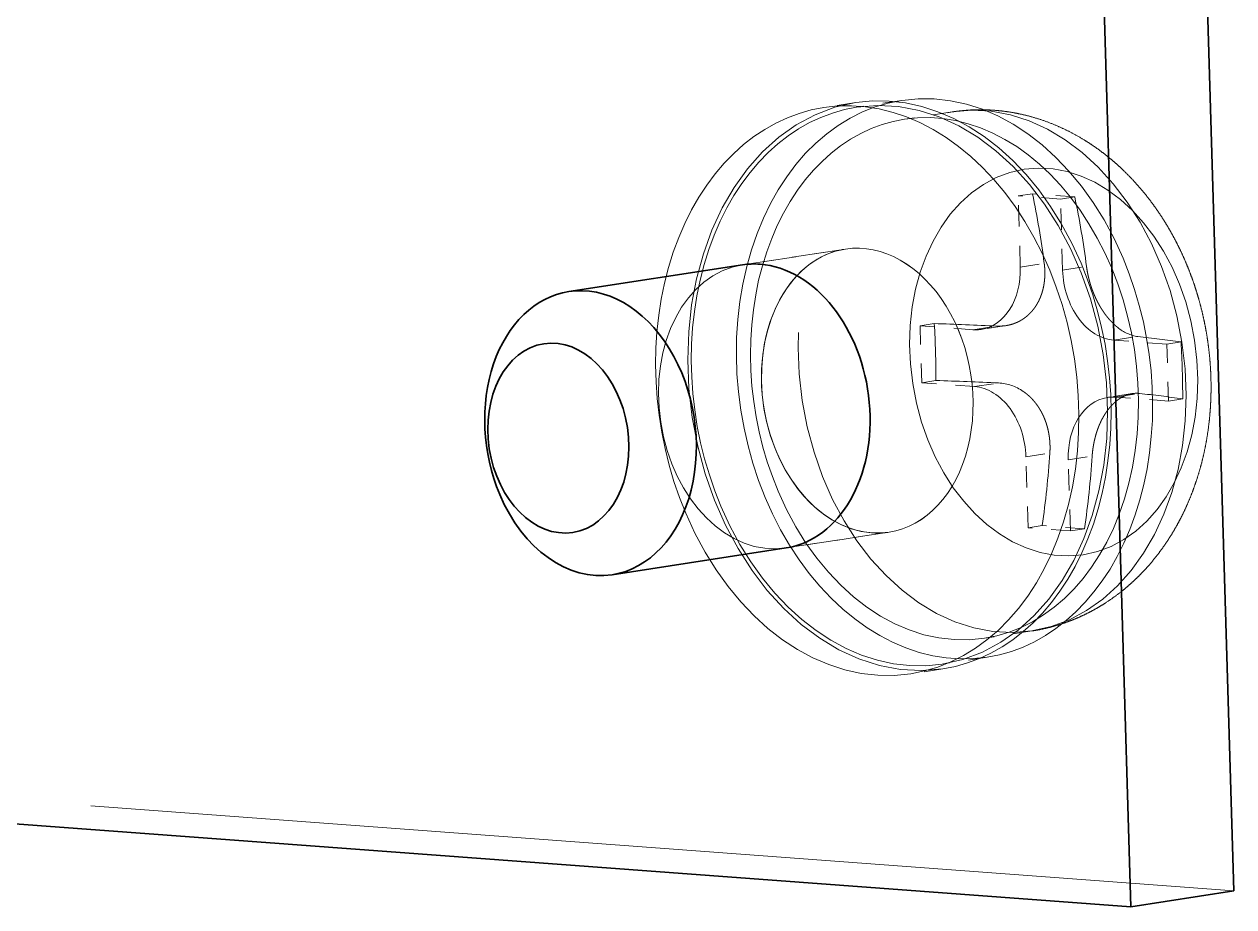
# Model space of a CAD drawing. Extents: x 23 to 417, y 3 to 294.
# Drawn here: x 381.37 to 387.7, y 105.83 to 110.45 of the extents above; entities that cross this region are included whole.
import ezdxf

# ---------------------------------------------------------------- set-up
doc = ezdxf.new("R2010")
doc.units = 0
doc.linetypes.add('DASHED', pattern=[15, 12, -3])
doc.layers.get('0').update_dxf_attribs({"lineweight": 13})

# ---------------------------------------------------------------- blocks, each defined once
blk = doc.blocks.new('BLOCK3535')
at = {"color": 7, "lineweight": 35}
for p, q in [((70.873595123726, -52.83130942514593), (67.97748894524264, 44.9895759430743)), ((69.79528294603904, -52.99696835529077), (66.89917676755567, 44.82391701292946)), ((69.79528294604904, -52.99696835529151), (-49.79248768412033, -44.09180151424972))]:
    blk.add_line(p, q, dxfattribs=at)
at = {"color": 7, "linetype": 'DASHED', "lineweight": 13}
blk.add_line((70.873595123736, -52.83130942514668), (-48.71417550643338, -43.92614258410489), dxfattribs=at)
at = {"color": 7, "linetype": 'DASHED', "lineweight": 13, "ltscale": 0.008523147600781423}
for p, q in [((66.91681059991637, -44.57398556113645), (66.57983804438919, -44.62575397680672)), ((67.82834267676003, -50.50434044853189), (67.49137012123285, -50.55610886420216))]:
    blk.add_line(p, q, dxfattribs=at)
at = {"color": 7, "linetype": 'DASHED', "lineweight": 13, "ltscale": 0.0119326111966365}
blk.add_line((67.39617454257198, -44.55091630010796), (66.92440487749259, -44.6233933244883), dxfattribs=at)
at = {"color": 7, "linetype": 'DASHED', "lineweight": 13, "ltscale": 0.01259953045010067}
for p, q in [((67.9246978618018, -44.67207885769457), (67.42656076819759, -44.74860665706427)), ((68.76026893224181, -50.10823750447372), (68.2621318386376, -50.18476530384342))]:
    blk.add_line(p, q, dxfattribs=at)
at = {"color": 7, "linetype": 'DASHED', "lineweight": 13, "ltscale": 0.003768777890188778}
blk.add_line((68.61604949899422, -45.55178023263964), (68.76505251716966, -45.52888919877203), dxfattribs=at)
at = {"color": 7, "linetype": 'DASHED', "lineweight": 13, "ltscale": 0.01110315550867195}
for p, q in [((69.05894945128797, -45.58476101276693), (68.61604949899423, -45.55178023263966)), ((69.16185677742679, -49.06063003599635), (68.71895682513305, -49.02764925586908))]:
    blk.add_line(p, q, dxfattribs=at)
at = {"color": 7, "linetype": 'DASHED', "lineweight": 13, "ltscale": 0.01862888591668135}
for p, q in [((68.63810106888111, -46.29660930904596), (68.61604949899423, -45.55178023263964)), ((69.08100102117487, -46.32959008917325), (69.05894945128799, -45.58476101276693))]:
    blk.add_line(p, q, dxfattribs=at)
at = {"color": 7, "linetype": 'DASHED', "lineweight": 13, "ltscale": 0.01110315550867058}
blk.add_line((69.20795246946335, -45.56186997889934), (68.76505251716966, -45.52888919877203), dxfattribs=at)
at = {"color": 7, "linetype": 'DASHED', "lineweight": 13, "ltscale": 0.003768777890186671}
blk.add_line((69.05894945128799, -45.58476101276693), (69.20795246946335, -45.56186997889932), dxfattribs=at)
at = {"color": 7, "linetype": 'DASHED', "lineweight": 13, "ltscale": 0.02727407232248923}
for p, q in [((66.80772106360013, -46.10834269865558), (65.72940888591359, -46.27400162880034)), ((67.26348710202194, -49.0735201423533), (66.1851749243354, -49.23917907249806))]:
    blk.add_line(p, q, dxfattribs=at)
at = {"color": 7, "linetype": 'DASHED', "lineweight": 13, "ltscale": 0.02727407232249933}
for p, q in [((65.72964403152176, -46.27396550516414), (66.8079562092087, -46.10830657501931)), ((66.18493977871154, -49.23921519612285), (67.26325195639848, -49.07355626597802))]:
    blk.add_line(p, q, dxfattribs=at)
at = {"color": 7, "lineweight": 35, "ltscale": 0.04602479248868735}
blk.add_line((65.72940888591359, -46.27400162880035), (63.90976517340773, -46.55354983097784), dxfattribs=at)
at = {"color": 7, "linetype": 'DASHED', "lineweight": 13, "ltscale": 0.006336406447305284}
for p, q in [((68.63810106888111, -46.29660930904596), (68.88861826903046, -46.25812285566226)), ((68.15957729833923, -47.54915468192986), (68.41009449848858, -47.51066822854617)), ((69.13980520753991, -48.31580095959006), (69.39032240768925, -48.27731450620636))]:
    blk.add_line(p, q, dxfattribs=at)
at = {"color": 7, "linetype": 'DASHED', "lineweight": 13, "ltscale": 0.006336397671918004}
blk.add_line((69.0810098806059, -46.32959078521442), (69.33152673381011, -46.29110438513122), dxfattribs=at)
at = {"color": 7, "linetype": 'DASHED', "lineweight": 13, "ltscale": 0.003768712560327195}
blk.add_line((67.58827861828959, -46.91208779962405), (67.73727905357296, -46.88919716256093), dxfattribs=at)
at = {"color": 7, "linetype": 'DASHED', "lineweight": 13, "ltscale": 0.01387977715581636}
for p, q in [((68.14193677748204, -46.95331624844061), (67.58827861828959, -46.91208779962405)), ((70.18962768753352, -47.7003234621173), (69.63596952834106, -47.65909501330073))]:
    blk.add_line(p, q, dxfattribs=at)
at = {"color": 7, "linetype": 'DASHED', "lineweight": 13, "ltscale": 0.01490248777048304}
for p, q in [((67.60591913914678, -47.5079262331133), (67.58827861828959, -46.91208779962405)), ((70.18962768753352, -47.7003234621173), (70.17198716667633, -47.10448502862805))]:
    blk.add_line(p, q, dxfattribs=at)
at = {"color": 7, "linetype": 'DASHED', "lineweight": 13, "ltscale": 0.006336407186093458}
for p, q in [((68.14193677748204, -46.95331624844062), (68.39245400684024, -46.91482979056962)), ((69.61832900748388, -47.06325657981149), (69.86884623684207, -47.02477012194048))]:
    blk.add_line(p, q, dxfattribs=at)
at = {"color": 7, "linetype": 'DASHED', "lineweight": 13, "ltscale": 0.006601186896492466}
blk.add_line((68.48857620805882, -46.90992643822831), (68.22759060431622, -46.9500211279888), dxfattribs=at)
at = {"color": 7, "linetype": 'DASHED', "lineweight": 13, "ltscale": 0.01387977715581706}
for p, q in [((70.17198716667636, -47.10448502862805), (69.61832900748388, -47.06325657981148)), ((68.15957729833923, -47.54915468192986), (67.60591913914675, -47.5079262331133))]:
    blk.add_line(p, q, dxfattribs=at)
at = {"color": 7, "linetype": 'DASHED', "lineweight": 13, "ltscale": 0.003768712560330004}
blk.add_line((70.17198716667633, -47.10448502862805), (70.32098760195981, -47.08159439156493), dxfattribs=at)
at = {"color": 7, "linetype": 'DASHED', "lineweight": 13, "ltscale": 0.003768711805104041}
for p, q in [((67.60591913914676, -47.5079262331133), (67.75491954457151, -47.4850356006373)), ((70.18962768753352, -47.7003234621173), (70.33862809295826, -47.6774328296413))]:
    blk.add_line(p, q, dxfattribs=at)
at = {"color": 7, "linetype": 'DASHED', "lineweight": 13, "ltscale": 0.006596900087878695}
blk.add_line((69.81113179081538, -47.62232048172446), (69.55031567205984, -47.66238914065411), dxfattribs=at)
at = {"color": 7, "linetype": 'DASHED', "lineweight": 13, "ltscale": 0.006336397581652722}
blk.add_line((69.63596988116618, -47.65910693056597), (69.88648673080164, -47.62062053103102), dxfattribs=at)
at = {"color": 7, "linetype": 'DASHED', "lineweight": 13, "ltscale": 0.006336397611742141}
blk.add_line((68.69689639653353, -48.28281950768778), (68.94741324735861, -48.24433310797006), dxfattribs=at)
at = {"color": 7, "linetype": 'DASHED', "lineweight": 13, "ltscale": 0.018628885916681}
for p, q in [((68.71895682513303, -49.02764925586908), (68.69690525524615, -48.28282017946277)), ((69.16185677742679, -49.06063003599636), (69.13980520753991, -48.31580095959006))]:
    blk.add_line(p, q, dxfattribs=at)
at = {"color": 7, "linetype": 'DASHED', "lineweight": 13, "ltscale": 0.003768777890185968}
for p, q in [((68.71895682513303, -49.02764925586908), (68.86795984330837, -49.00475822200147)), ((69.1618567774268, -49.06063003599637), (69.31085979560214, -49.03773900212876))]:
    blk.add_line(p, q, dxfattribs=at)
at = {"color": 7, "linetype": 'DASHED', "lineweight": 13, "ltscale": 0.01110315550866988}
blk.add_line((69.31085979560214, -49.03773900212876), (68.86795984330848, -49.00475822200146), dxfattribs=at)
at = {"color": 7, "lineweight": 35, "ltscale": 0.04602479248868759}
blk.add_line((66.1851749243354, -49.23917907249806), (64.36553121182953, -49.51872727467557), dxfattribs=at)
at = {"color": 7, "linetype": 'DASHED', "lineweight": 13, "ltscale": 0.01193261119663645}
blk.add_line((68.29251806426322, -50.38245566079972), (67.82074839918383, -50.45493268518005), dxfattribs=at)
at = {"color": 7, "lineweight": 35, "ltscale": 0.02727407232249933}
blk.add_line((70.87359512372598, -52.83130942514595), (69.79528294603904, -52.99696835529078), dxfattribs=at)
at = {"color": 7, "linetype": 'DASHED', "lineweight": 13}
for centre, radius, start, end in [((59.56802345355118, -47.46191473060684), 9.397992184867217, 7.359238943129299, 11.86962038299033), ((60.01092340596861, -47.49489551071468), 9.397992184742142, 7.359238943108324, 11.86962038302941), ((66.55089080848835, -85.63293101885085), 38.76188341677571, 87.27687214964905, 88.24606979238641), ((57.86959862924459, -47.47938575447798), 9.885318607862867, 359.9672532326109, 3.422798282752907), ((68.41627903631628, -46.43447809325978), 0.4809219894479219, 267.1603453067445, 278.6462211342124), ((69.93061867479335, -46.6103006516029), 0.419559189353775, 229.5187684591967, 261.5226912622456), ((68.4740785313223, -59.96594288664363), 13.01608181835304, 81.84249710087192, 83.84854718142732), ((60.45330717763783, -47.67178298348196), 9.885318607856394, 359.9672532326108, 3.422798282755024), ((66.56853131638641, -86.22876922384475), 38.7618831832859, 87.27687215727993, 88.24606980680964), ((68.38404358260487, -48.00778578772756), 0.4978798710217542, 55.28588651427413, 87.00015909091313), ((69.85528628640233, -47.90763772941774), 0.2887102601897054, 83.79597544125234, 98.79706846044016), ((68.49171903470838, -60.56178118679811), 13.01608168006378, 81.84249706870176, 83.84854716778837), ((58.58917922217204, -47.54633867378502), 10.38173221649474, 351.9244100984848, 356.1449251634639), ((59.0320791744737, -47.57931945391298), 10.38173221648681, 351.9244100984823, 356.1449251634647)]:
    blk.add_arc(centre, radius, start, end, dxfattribs=at)
for centre, major_axis, ratio, start_param, end_param in [((68.34248352050781, -47.39015960693359), (-0.4175779521465302, 2.718111276626587), 0.7314903361233864, 1.90359307856341, 8.186778385742993), ((67.37257385253906, -47.53916168212891), (-0.4555395841598511, 2.965212345123291), 0.7314903361233864, 5.045185732153207, 6.283289708754302), ((67.37257385253906, -47.53916168212891), (-0.447949081659317, 2.915803909301758), 0.7314903361233865, 3.141697055164509, 6.283289708754301), ((67.84434509277344, -47.4666862487793), (-0.447949081659317, 2.915803909301758), 0.7314903361233865, 5.04518573215321, 6.283289708754301), ((67.37257385253906, -47.53916168212891), (-0.4555395841598511, 2.965212345123291), 0.7314903361233864, 0.0001044015747166447, 3.141697055164503), ((67.84434509277344, -47.4666862487793), (-0.447949081659317, 2.915803909301758), 0.7314903361233865, 0.0001044015747150995, 3.141697055164509), ((67.03560638427734, -47.5909309387207), (-0.4555395841598511, 2.965212345123291), 0.7314903361233864, 3.141697055164505, 6.283289708754301), ((67.03560638427734, -47.5909309387207), (-0.4555395841598511, 2.965212345123291), 0.7314903361233864, 0.0001044015747166447, 1.90359307856341), ((67.37257385253906, -47.53916168212891), (-0.447949081659317, 2.915803909301758), 0.7314903361233865, 0.0001044015747155137, 1.90359307856341), ((67.84434509277344, -47.4666862487793), (-0.4175779521465302, 2.718111276626587), 0.7314903361233864, 3.141697055164504, 6.283289708754301), ((67.84434509277344, -47.4666862487793), (-0.4175779521465302, 2.718111276626587), 0.7314903361233864, 0.0001044015747162129, 1.90359307856341), ((68.98712158203125, -47.29112243652344), (-0.3100200295448303, 2.017991781234741), 0.7314903361233863, 1.903593078563416, 8.186778385743002), ((67.03560638427734, -47.5909309387207), (-0.2277697920799255, 1.482606172561646), 0.7314903361233862, 3.141697055164505, 6.283289708754299), ((67.03560638427734, -47.5909309387207), (0.2277697920799255, -1.482606172561646), 0.731490336123387, 6.283072887356823, 9.424665540946618), ((67.03560638427734, -47.5909309387207), (0.2277697920799255, -1.482606172561646), 0.731490336123387, 3.141480233767032, 6.115982058948109), ((67.03560638427734, -47.5909309387207), (-0.2277697920799255, 1.482606172561646), 0.7314903361233862, 0.0001044015747119771, 1.903593078563411), ((67.84434509277344, -47.4666862487793), (-0.447949081659317, 2.915803909301758), 0.7314903361233865, 3.141697055164509, 5.04518573215321), ((65.95729064941406, -47.756591796875), (0.2277697920799255, -1.482606172561646), 0.731490336123387, 3.141480233767032, 6.283072887356823), ((67.37257385253906, -47.53916168212891), (-0.4555395841598511, 2.965212345123291), 0.7314903361233864, 3.141697055164505, 5.045185732153207), ((68.12135314941406, -46.25812911987305), (-0.1062925681471825, 0.6918828487396239), 0.7314903361233863, 3.141480233658315, 4.545185749606415), ((69.59774780273438, -46.36806869506836), (-0.1062925681471825, 0.6918828487396239), 0.7314903361233863, 1.403593130923262, 2.974389492624779), ((68.12135314941406, -46.25812911987305), (-0.1062925681471825, 0.6918828487396239), 0.7314903361233863, 2.974389492624779, 3.141480233658315), ((68.18016052246094, -48.24433898925781), (-0.1062925681471825, 0.6918828487396239), 0.7314903361233863, 4.545185749606415, 6.115982233481055), ((69.65654754638672, -48.35428237915039), (-0.1062925681471825, 0.6918828487396239), 0.7314903361233863, 6.283072887336925, 7.686778438102849), ((69.65654754638672, -48.35428237915039), (-0.1062925681471825, 0.6918828487396239), 0.7314903361233863, 6.115982058948108, 6.283072887336925), ((67.03560638427734, -47.5909309387207), (-0.2277697920799255, 1.482606172561646), 0.7314903361233862, 1.903593078563415, 3.141697055164505), ((67.84434509277344, -47.4666862487793), (-0.4175779521465302, 2.718111276626587), 0.7314903361233864, 1.903593078563415, 3.141697055164504), ((67.03560638427734, -47.5909309387207), (-0.4555395841598511, 2.965212345123291), 0.7314903361233864, 1.903593078563414, 3.141697055164505), ((67.37257385253906, -47.53916168212891), (-0.447949081659317, 2.915803909301758), 0.7314903361233865, 1.903593078563413, 3.141697055164509), ((67.03560638427734, -47.5909309387207), (0.2277697920799255, -1.482606172561646), 0.731490336123387, 6.115982058948109, 6.283072887356823)]:
    blk.add_ellipse(centre, major_axis=major_axis, ratio=ratio, start_param=start_param, end_param=end_param, dxfattribs=at)
at = {"color": 7, "lineweight": 35}
for centre, major_axis, ratio, start_param, end_param in [((65.95729064941406, -47.756591796875), (0.2277697920799255, -1.482606172561646), 0.731490336123387, 2.974389405358316, 3.141480233767032), ((65.95729064941406, -47.756591796875), (0.2277697920799255, -1.482606172561646), 0.731490336123387, 6.283072887356823, 9.257574712537902), ((64.13764953613281, -48.03614044189453), (-0.2277697920799255, 1.482606172561646), 0.7314903361233862, 0.0001044015747119771, 1.903593078563415), ((64.13764953613281, -48.03614044189453), (-0.2277697920799255, 1.482606172561646), 0.7314903361233862, 3.141697055164505, 6.283289708754299), ((63.80067443847656, -48.08790588378906), (-0.1518465280532837, 0.988404095172882), 0.7314903361233863, 1.903593078563413, 8.186778385742999), ((64.13764953613281, -48.03614044189453), (-0.2277697920799255, 1.482606172561646), 0.7314903361233862, 1.903593078563415, 3.141697055164505)]:
    blk.add_ellipse(centre, major_axis=major_axis, ratio=ratio, start_param=start_param, end_param=end_param, dxfattribs=at)
at = {"color": 7, "linetype": 'DASHED', "lineweight": 13}
for points, degree, knots in [([(67.92469786180182, -44.67207885769456), (67.93234301952509, -44.67090416842203), (67.96973279041367, -44.66538303452462), (68.037157315449, -44.65744119799834), (68.12716812742508, -44.65106287912537), (68.21740872234183, -44.6488686506472), (68.28496329529229, -44.65035174808821), (68.35028987793949, -44.65365987197693), (68.41340259940719, -44.65856455484688), (68.49671410068268, -44.66860669998294), (68.57959540483202, -44.68215679918004), (68.66480729522937, -44.69976846175645), (68.76401361473141, -44.7248214276055), (68.8764290240173, -44.75978247132029), (68.99262017676585, -44.80397939125037), (69.1009605816152, -44.85237453426519), (69.20424486356376, -44.9050539626471), (69.29677905881118, -44.9585458401844), (69.37911745338536, -45.01124784837633), (69.44957564487792, -45.06007362735517), (69.51835340752594, -45.11149815491567), (69.58229296453892, -45.16293251547625), (69.64162384323907, -45.21391027588515), (69.70179199763875, -45.26877740184788), (69.76526652434907, -45.33064329650301), (69.8287235273847, -45.39719243661407), (69.8874281539472, -45.46306812227261), (69.94167006945392, -45.52787460620546), (69.9940147431573, -45.5944391735775), (70.04428028181142, -45.66246808730704), (70.09246536869483, -45.73186447001127), (70.1385722216614, -45.80253698894798), (70.18273149597387, -45.87462549796416), (70.22398244000765, -45.94641412193846), (70.26246150450469, -46.01773329351533), (70.29986388189238, -46.09150758178375), (70.33679411054075, -46.16948760103392), (70.3608760683938, -46.22428661012019), (70.3725410700423, -46.25187039141429)], 3, [0, 0, 0, 0, 0.02320454324406371, 0.1133845319676888, 0.2035882557060304, 0.2938193288731681, 0.3840921350491563, 0.4062184800940792, 0.4900498759524834, 0.5739353135623314, 0.6578902623996105, 0.7419201854511267, 0.8348988073572473, 0.9647519890436641, 1.094858808998666, 1.207602514827024, 1.320568489530243, 1.442539745619238, 1.528086404890934, 1.613789299636504, 1.69964859681446, 1.785663376179934, 1.859916055004976, 1.934284563590324, 2.029915381793243, 2.125762427985264, 2.210086224972724, 2.29458546785856, 2.379254422370101, 2.464089373358067, 2.548301704002414, 2.632672827459039, 2.717202922762095, 2.801884201223453, 2.881029604589968, 2.960288512184195, 3.050000015994821, 3.13984079453342, 3.13984079453342, 3.13984079453342, 3.13984079453342]), ([(68.48857620805882, -46.9099264382283), (68.54620103183383, -46.90106965599024), (68.58205807289384, -46.88624697036418), (68.61048266611989, -46.87489639318594), (68.6912526993672, -46.83085380916341), (68.74215877817579, -46.78230050364554), (68.7703494953036, -46.75097064640588), (68.80996210726606, -46.69643808922411), (68.84359393098094, -46.62628766221658), (68.85408982416305, -46.60077748062567), (68.86897674928626, -46.55831914902785), (68.88151022183801, -46.50376936036243), (68.88533856633993, -46.48387181065603), (68.89210877438758, -46.44041409821106), (68.89577932354331, -46.38404284156496), (68.89624169775777, -46.34864461137387), (68.89526929961906, -46.30951251653072), (68.88860905861443, -46.25812223791876)], 5, [0, 0, 0, 0, 0, 0, 1.4152921081544, 1.4152921081544, 1.4152921081544, 4.156495304483318, 4.156495304483318, 4.156495304483318, 5.509045706639425, 5.509045706639425, 5.509045706639425, 6.188108765680228, 6.188108765680228, 6.188108765680228, 6.865213616305196, 6.865213616305196, 6.865213616305196, 6.865213616305196, 6.865213616305196, 6.865213616305196]), ([(70.3725410700423, -46.25187039141429), (70.38350622103127, -46.27779924207898), (70.40476775590477, -46.32997374211146), (70.43463239909681, -46.40908641300079), (70.46247763265683, -46.48903273238794), (70.48827194080216, -46.56968486014299), (70.51200943370273, -46.65097524903293), (70.53368412993493, -46.73283568383529), (70.55330353032782, -46.81526433632115), (70.57085256664075, -46.89817579067678), (70.58632238569838, -46.98150450499849), (70.5997042663237, -47.06518464913719), (70.61099156638997, -47.14916949153094), (70.62017710059217, -47.23341820971982), (70.62724903523561, -47.31786530311879), (70.63219574790436, -47.40244558915577), (70.63500585654029, -47.48706715907579), (70.63567096184565, -47.57173691241121), (70.63417581455776, -47.65638764248368), (70.63050527249678, -47.74095293290004), (70.62465219551086, -47.82529207823153), (70.61495286628539, -47.92663674089324), (70.6010542780106, -48.03300026740881), (70.58224604321941, -48.14407454917449), (70.5632587693047, -48.23757291637249), (70.54267255991476, -48.32515318736566), (70.52100723379803, -48.40687467075618), (70.4970519619384, -48.48778923099083), (70.47071688305007, -48.56807967928017), (70.44197186797848, -48.64765720838547), (70.41078837125316, -48.72642725664357), (70.37726099715539, -48.8040425432287), (70.34280238578378, -48.87741245228315), (70.30773311868727, -48.94661418336138), (70.26883316405353, -49.01823638750689), (70.22390672457821, -49.09477065877702), (70.17391722545885, -49.17290424777408), (70.12299004590334, -49.24634382446504), (70.07148296913837, -49.31521686867912), (70.01759833073544, -49.38204890122758), (69.96300665793487, -49.44484862463477), (69.91032172847233, -49.50122130314837), (69.86008667611739, -49.55158110054624), (69.81088976517927, -49.597968047194), (69.76033818431202, -49.6427560524486), (69.69810685502601, -49.6945042577731), (69.62315355124463, -49.75178157018069), (69.54488407082178, -49.8054420254211), (69.47535574061874, -49.84884254612425), (69.414461471749, -49.88404319641749), (69.35132140981216, -49.91764345580216), (69.28593547713038, -49.94945060535222), (69.21947637040705, -49.97882839671271), (69.15353284951888, -50.00512618355337), (69.08295776876358, -50.03039073837284), (69.00765105268113, -50.05408662875223), (68.92597170172655, -50.07594114086589), (68.84349110439041, -50.0942016707528), (68.78805489436336, -50.10396814753626), (68.76026893224184, -50.10823750447372)], 3, [0, 0, 0, 0, 0.0844513936363463, 0.1690053070715138, 0.2536558486247698, 0.3383941701289847, 0.4230071271071478, 0.5076845418998831, 0.5924111488705749, 0.6771744752921827, 0.7619029001739336, 0.8466422430351737, 0.931378195564702, 1.016096264241409, 1.100859682558417, 1.185579589638345, 1.270243878859456, 1.354837270763463, 1.439569393368177, 1.524207777096044, 1.608744133041932, 1.693165623815256, 1.829601193328379, 1.930435629204214, 2.031078581370359, 2.115767409758912, 2.200303125155209, 2.284677701705883, 2.368890700808788, 2.453764040735645, 2.538469525525737, 2.623004955623427, 2.707364867090714, 2.781604920777958, 2.855715637527712, 2.951845774413182, 3.047777277280467, 3.133915551135698, 3.219899596208915, 3.305729204278483, 3.391405298342657, 3.469473672722942, 3.537161006089068, 3.60476701986963, 3.672293237874887, 3.739742338046471, 3.847538690880425, 3.955162908066137, 4.024301038486626, 4.093382449772068, 4.166130579911956, 4.238825366350605, 4.311469791741665, 4.384070184912652, 4.451757462859214, 4.536310528421813, 4.620833391608821, 4.705336994287178, 4.789659661387366, 4.789659661387366, 4.789659661387366, 4.789659661387366]), ([(69.65787864231633, -46.92985010112092), (69.61988208112257, -46.89957609382125), (69.58974166372465, -46.86917760052881), (69.56371897769984, -46.84022521032863), (69.51259861830263, -46.7758562395591), (69.46562931953946, -46.69970112174906), (69.44534479236431, -46.66173219917061), (69.41553461705163, -46.60293868788268), (69.38353297371748, -46.51369903523786), (69.37742132862702, -46.49553091726132), (69.3642002536221, -46.4532466286424), (69.35085250265463, -46.40082484610521), (69.34425997219333, -46.37130740136564), (69.3373059809262, -46.33569692704499), (69.33152673381011, -46.29110438513121)], 5, [0, 0, 0, 0, 0, 0, 2.263422299521767, 2.263422299521767, 2.263422299521767, 4.569387671069137, 4.569387671069137, 4.569387671069137, 5.139515519998332, 5.139515519998332, 5.139515519998332, 5.727055274593564, 5.727055274593564, 5.727055274593564, 5.727055274593564, 5.727055274593564, 5.727055274593564]), ([(68.66764344711527, -47.59843105204104), (68.71080516394686, -47.62788608180155), (68.74354176119904, -47.65788672579372), (68.77116916428025, -47.68663070887184), (68.82356842131819, -47.75076924230127), (68.8676451785011, -47.82734416878741), (68.88553168993403, -47.8658482770005), (68.91097668577203, -47.92528554767558), (68.9320010121985, -48.01617485084921), (68.93575950069405, -48.03477322080576), (68.94313370396566, -48.07795375480691), (68.94822660751986, -48.1316299858415), (68.94987858298262, -48.16194940190515), (68.95049848946586, -48.19857236152696), (68.9474132473586, -48.24433310797006)], 5, [0, 0, 0, 0, 0, 0, 2.263889969838297, 2.263889969838297, 2.263889969838297, 4.567504518429817, 4.567504518429817, 4.567504518429817, 5.13701796312075, 5.13701796312075, 5.13701796312075, 5.724164500092609, 5.724164500092609, 5.724164500092609, 5.724164500092609, 5.724164500092609, 5.724164500092609]), ([(69.81113179081541, -47.62232048172447), (69.76475860127157, -47.62944871371735), (69.73466934247858, -47.6434584354143), (69.71086703998913, -47.65394282166724), (69.64067826098575, -47.69631075371876), (69.59300776174472, -47.74428944365583), (69.5657749712906, -47.77548096852419), (69.52580529850707, -47.83002041494751), (69.48786117290382, -47.90070228348016), (69.47539992769545, -47.92647630268618), (69.45666907434656, -47.96945389567574), (69.4377217901319, -48.02482882383291), (69.4313820429628, -48.04505721318196), (69.41873074958261, -48.08942381613942), (69.40629322058697, -48.14707535996882), (69.39984003669201, -48.18379426376029), (69.39391820743201, -48.22410798488053), (69.3903309130377, -48.27731525664453)], 5, [0, 0, 0, 0, 0, 0, 1.410028878332305, 1.410028878332305, 1.410028878332305, 4.149318491529064, 4.149318491529064, 4.149318491529064, 5.502285882597104, 5.502285882597104, 5.502285882597104, 6.181874183712703, 6.181874183712703, 6.181874183712703, 6.864565403511548, 6.864565403511548, 6.864565403511548, 6.864565403511548, 6.864565403511548, 6.864565403511548])]:
    blk.add_open_spline(points, degree=degree, knots=knots, dxfattribs=at)

msp = doc.modelspace()

# ---------------------------------------------------------------- block references
at = {"lineweight": 0, "xscale": 0.5, "yscale": 0.5, "zscale": 0.5}
msp.add_blockref('BLOCK3535', (352.2651613420396, 132.3302548485801), dxfattribs=at)

doc.saveas('drawing.dxf')
